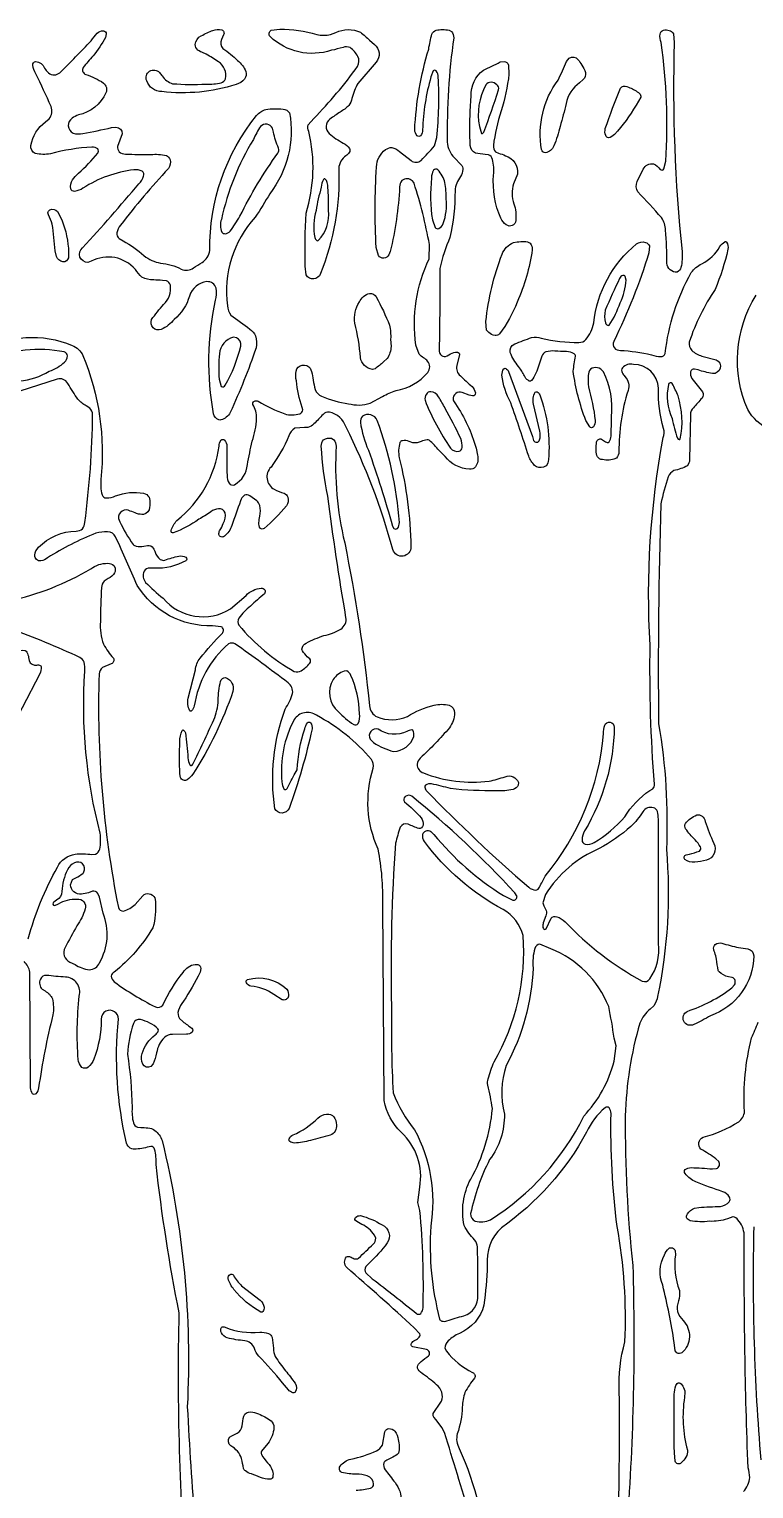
# Model space of a CAD drawing. Header units: metres. Extents: x 2.3 to 24.7, y 0 to 24.7.
# Drawn here: x 12.81 to 17.16, y 15.99 to 24.75 of the extents above; entities that cross this region are included whole.
import ezdxf

# ---------------------------------------------------------------- set-up
doc = ezdxf.new("R2010")
doc.units = ezdxf.units.M

msp = doc.modelspace()

# ---------------------------------------------------------------- linework, layer by layer
at = {"layer": 'Layer 1', "color": 0}
for points in [[(14.16865, 23.62027, 0.2191), (14.0012, 23.08831, 0.143), (14.02232, 23.03211, -0.0086), (14.13513, 22.94834, -0.1336), (14.17016, 22.90765, -0.124), (14.17351, 22.83529, -0.026), (14.01846, 22.44754, -0.1984), (13.96264, 22.40285, -0.1507), (13.94939, 22.40337, -0.2281), (13.91809, 22.43863, -0.0967), (13.92964, 23.12112, 0.1128), (13.93317, 23.19301, 0.3634), (13.87802, 23.23303, 0.2943), (13.77341, 23.14648, -0.1557), (13.68214, 23.00656, -0.1171), (13.60459, 22.94617, -0.3003), (13.55607, 22.9564, -0.3003), (13.54641, 23.00505, -0.0295), (13.61883, 23.0967, 0.2553), (13.65918, 23.21262, 0.2388), (13.63514, 23.23756), (13.61199, 23.24072, -0.0237), (13.55891, 23.24435, -0.1395), (13.48881, 23.26057, -0.066), (13.44944, 23.30592, 0.3529), (13.18407, 23.35513), (13.16423, 23.34882, -0.3245), (13.11664, 23.38104, -0.3244), (13.13245, 23.43627, 0.0102), (13.47028, 23.82105, 0.1063), (13.4988, 23.86597, 0.339), (13.48937, 23.89544, 0.1489), (13.44048, 23.90421, 0.1137), (13.13415, 23.79427, -0.1225), (13.0846, 23.7748, -0.3444), (13.06089, 23.79121, -0.2077), (13.07178, 23.84363, -0.0482), (13.10723, 23.88351, 0.0419), (13.22353, 24.00538, 0.3304), (13.22367, 24.02961, 0.1687), (13.18836, 24.04111, 0.0508), (12.93926, 24.00118, -0.1157), (12.84861, 24.00335, -0.3694), (12.82225, 24.05059, -0.1947), (12.90966, 24.19249), (12.93153, 24.21134, 0.263), (12.94383, 24.28437, 0.007), (12.85153, 24.48109, -0.0829), (12.83347, 24.53333, -0.4452), (12.85054, 24.55417, -0.2787), (12.904, 24.51546, 0.084), (12.92738, 24.48675, 0.3645), (12.99621, 24.48774, 0.0072), (13.1836, 24.67952, -0.0155), (13.2192, 24.72412, -0.2015), (13.25677, 24.73906, -0.4459), (13.27459, 24.71997), (13.26964, 24.69941, -0.052), (13.19496, 24.58858, 0.0203), (13.13556, 24.51787, 0.4731), (13.15159, 24.47671, -0.0797), (13.25757, 24.42556, -0.3395), (13.27266, 24.36644, -0.2285), (13.10714, 24.23369, 0.083), (13.06971, 24.21441, 0.2706), (13.04654, 24.16813, 0.2707), (13.0755, 24.12521, 0.1513), (13.13377, 24.12319, 0.0165), (13.30665, 24.1585), (13.33173, 24.16081, -0.3883), (13.37076, 24.12036), (13.34191, 24.04535, 0.2299), (13.35233, 24.01254, 0.1701), (13.38995, 23.99868, 0.0077), (13.54142, 23.99609, -0.0905), (13.63495, 23.98963, -0.2332), (13.65701, 23.96545, -0.2367), (13.64749, 23.91246, 0.0206), (13.35996, 23.5726, 0.1223), (13.33828, 23.52655, 0.2833), (13.35275, 23.49213), (13.37576, 23.47799, -0.0608), (13.50031, 23.38922, 0.1289), (13.59997, 23.34462, -0.0964), (13.7249, 23.3079, 0.2661), (13.79745, 23.31577, -0.0261), (13.84945, 23.34787, 0.2221), (13.89546, 23.42014, -0.1743), (14.17671, 24.231, -0.1323), (14.23197, 24.26669, -0.0746), (14.33535, 24.26867, -0.232), (14.37481, 24.24623, -0.2112), (14.25573, 23.76094, -0.0141), (14.16865, 23.62027)], [(13.60836, 24.3738, -0.3229), (13.517, 24.43918, -0.3697), (13.53413, 24.4963, -0.3697), (13.59318, 24.48817, -0.0515), (13.61043, 24.46832, 0.1764), (13.6728, 24.42146, 0.0332), (13.87245, 24.41938, 0.0793), (13.96495, 24.42763, 0.2374), (13.98918, 24.45135, 0.3242), (13.9476, 24.55285, 0.0238), (13.87458, 24.59824, 0.0426), (13.85562, 24.60673, -0.0733), (13.82404, 24.62323, -0.2229), (13.80891, 24.65651, -0.2787), (13.84488, 24.70908, -0.0341), (13.91498, 24.74156, -0.1409), (13.96707, 24.74542, -0.4533), (13.97876, 24.71488), (13.96566, 24.68791, 0.3221), (13.9749, 24.63304, -0.0409), (14.06291, 24.5611, -0.1147), (14.11246, 24.49552, -0.2267), (14.10487, 24.44974, -0.1281), (14.05377, 24.41594, -0.1047), (13.60836, 24.3738)], [(15.27594, 23.31219, -0.0075), (15.27241, 22.82445, 0.208), (15.2857, 22.78885, 0.2726), (15.31988, 22.78739), (15.34025, 22.79956, -0.1561), (15.38239, 22.80917, -0.4011), (15.39498, 22.79489), (15.37857, 22.72894, 0.3013), (15.39969, 22.66774, 0.0138), (15.46975, 22.60269, -0.1607), (15.4903, 22.56507, -0.459), (15.47291, 22.54739), (15.45282, 22.5521), (15.41148, 22.56766, 0.5678), (15.35689, 22.52405, 0.0662), (15.36962, 22.49911, -0.0841), (15.49398, 22.23375), (15.5027, 22.19203, -0.2169), (15.49073, 22.1207, -0.2556), (15.45414, 22.10802, -0.2307), (15.30786, 22.18359), (15.27222, 22.21927, 0.0607), (15.2115, 22.28127, 0.1803), (15.20052, 22.28358, 0.053), (15.16464, 22.27424, -0.1673), (15.11472, 22.26637), (15.09218, 22.27405, 0.1134), (15.05187, 22.27834, 0.2641), (15.03717, 22.26741, 0.1203), (15.0324, 22.17614, -0.0578), (15.10302, 21.64173, -0.3778), (15.05623, 21.58529, -0.3778), (14.99436, 21.62466, 0.0498), (14.71353, 22.35981, 0.2621), (14.61373, 22.45004, 0.2401), (14.57564, 22.4358, -0.0057), (14.52076, 22.37876, -0.1266), (14.48503, 22.35816), (14.46518, 22.35783), (14.40753, 22.35434, 0.1202), (14.40545, 22.35368, 0.1346), (14.37085, 22.30729, -0.0539), (14.2635, 22.1199, 0.498), (14.28184, 21.98658, 0.0276), (14.34157, 21.9623, -0.2165), (14.36425, 21.93854, -0.233), (14.35557, 21.88663, -0.0395), (14.22254, 21.7519, -0.3486), (14.19911, 21.75199, -0.2052), (14.19081, 21.78617, -0.0282), (14.19604, 21.82459, 0.1269), (14.19585, 21.88923, 0.1465), (14.17808, 21.91709), (14.13617, 21.94754, 0.2746), (14.10327, 21.95023, 0.1514), (14.07918, 21.91671, -0.0158), (14.02708, 21.76915, -0.1525), (13.98333, 21.70457, -0.5596), (13.95019, 21.71584, -0.1254), (13.95477, 21.73747, 0.0668), (13.97645, 21.78207, 0.1675), (13.98894, 21.84468, 0.3472), (13.94774, 21.86962, 0.1292), (13.90215, 21.85142, -0.0208), (13.83078, 21.80621, -0.062), (13.67667, 21.72409, -0.5558), (13.66422, 21.73879, -0.1255), (13.6984, 21.79942, 0.1944), (13.9518, 22.24567, -0.1622), (13.96316, 22.28094, -0.4565), (13.98371, 22.28094, -0.1689), (13.99889, 22.24563, 0.0132), (13.99927, 22.07011, 0.1522), (14.01162, 22.02297, 0.3762), (14.04504, 22.01406, 0.2487), (14.12165, 22.1347, -0.0066), (14.14975, 22.27495, 0.0667), (14.17704, 22.41218, 0.1259), (14.15498, 22.4961, -0.3657), (14.16102, 22.51415, -0.2546), (14.18661, 22.51543, 0.0571), (14.346, 22.43934, 0.152), (14.43591, 22.44009, 0.3027), (14.45424, 22.463), (14.45057, 22.47847, -0.073), (14.41587, 22.63753, -0.0997), (14.41361, 22.69612, -0.2955), (14.45088, 22.73198, -0.2954), (14.49884, 22.71267), (14.50671, 22.69297, -0.0388), (14.51699, 22.64182, 0.0408), (14.52812, 22.58482, 0.1827), (14.56673, 22.54531, 0.0646), (14.72819, 22.5002, 0.1423), (14.85783, 22.50312), (14.93237, 22.54357, -0.0454), (15.01355, 22.5794, 0.1774), (15.20377, 22.68802, 0.3591), (15.20339, 22.75543, 0.0796), (15.17883, 22.77565, -0.0837), (15.15318, 22.7971), (15.13263, 22.85264, -0.1453), (15.21207, 23.36994), (15.2139, 23.45659, 0.0327), (15.12202, 23.82345, 0.3928), (15.06408, 23.84764), (15.04876, 23.83948, 0.1703), (15.035, 23.80144, -0.0473), (14.97847, 23.41425), (14.97041, 23.3937, -0.5536), (14.90795, 23.38955), (14.89465, 23.4373, -0.0301), (14.8963, 23.92151, -0.2327), (14.95122, 24.02569, -0.1976), (14.98837, 24.03776, -0.1541), (15.03372, 24.01438), (15.10378, 23.95984, 0.3619), (15.16365, 23.96101, 0.0191), (15.24403, 24.04757), (15.25831, 24.09778, 0.0403), (15.26713, 24.46162, 0.1522), (15.25539, 24.49788, 0.5101), (15.23592, 24.49788), (15.22305, 24.46181, 0.0609), (15.17284, 24.14445, -0.1596), (15.1611, 24.10918, -0.4605), (15.14069, 24.10918, -0.1627), (15.12561, 24.14445, -0.0606), (15.20952, 24.6295, -0.024), (15.2288, 24.71935, -0.2207), (15.25398, 24.74231, -0.1129), (15.33162, 24.74231), (15.34737, 24.73453, -0.1861), (15.35972, 24.6972, 0.0377), (15.32111, 24.07147, 0.1998), (15.36495, 23.97718), (15.40342, 23.93725, -0.1954), (15.41469, 23.90689, -0.1373), (15.40106, 23.86362, 0.1532), (15.36754, 23.77956, -0.0572), (15.33723, 23.49868, 0.0453), (15.27594, 23.31219)], [(14.47357, 23.64379, 0.1348), (14.49007, 24.13474, -0.1822), (14.48687, 24.17382), (14.51977, 24.21229, 0.0373), (14.78269, 24.52541, 0.2584), (14.78382, 24.58575, 0.1087), (14.73809, 24.63789, 0.1952), (14.69613, 24.63973, -0.0264), (14.62594, 24.62205, -0.2764), (14.25822, 24.70422, -0.4938), (14.26468, 24.74283), (14.31612, 24.74877, -0.0765), (14.53778, 24.71667, 0.1075), (14.62075, 24.71667), (14.65248, 24.72841, -0.2315), (14.79952, 24.72996, -0.0615), (14.85406, 24.68216), (14.88381, 24.65713, -0.4207), (14.89446, 24.5511), (14.78519, 24.42339, 0.0797), (14.74922, 24.33349, -0.1039), (14.73093, 24.29087, -0.0567), (14.67765, 24.25137, 0.0068), (14.61679, 24.20884, 0.473), (14.61231, 24.12286, 0.0621), (14.69689, 24.06515, -0.1196), (14.73517, 24.03305, -0.2552), (14.73234, 24.00844, -0.0601), (14.71311, 23.98897, 0.2202), (14.66955, 23.91302, -0.1079), (14.55937, 23.28121, -0.3035), (14.51954, 23.24911, -0.3035), (14.47466, 23.27362), (14.46834, 23.32614, -0.0198), (14.47357, 23.64379)], [(16.68339, 24.66976, 0.0332), (16.73044, 23.41326, -0.082), (16.72384, 23.31794, -0.2423), (16.70079, 23.29088, -0.4425), (16.63974, 23.34311, 0.0213), (16.63116, 23.54295, 0.1368), (16.60688, 23.61744, 0.007), (16.46564, 23.7724, -0.2536), (16.46163, 23.83354), (16.49775, 23.9085, -0.3626), (16.55908, 23.93999, -0.1112), (16.59976, 23.90732, 0.4874), (16.62135, 23.90958), (16.63309, 23.95578, 0.0507), (16.60462, 24.66811, -0.1138), (16.59854, 24.7195, -0.2705), (16.61933, 24.7434, -0.1202), (16.65256, 24.74142, -0.2476), (16.6783, 24.72166), (16.68339, 24.66976)], [(15.53782, 24.50339, 0.0093), (15.6389, 24.552), (15.66261, 24.55582, -0.317), (15.68826, 24.53375), (15.69127, 24.47855, -0.049), (15.64404, 24.25816, 0.0467), (15.59793, 24.0504, 0.2264), (15.61113, 24.01282), (15.62881, 24.00457, -0.0446), (15.67025, 23.98888, -0.3782), (15.74223, 23.87875), (15.71838, 23.82105, 0.1589), (15.72074, 23.70046, -0.1107), (15.73196, 23.59985, -0.2766), (15.71138, 23.57004, -0.2767), (15.67539, 23.57411, -0.1295), (15.64187, 23.61414, -0.1222), (15.59911, 23.87253, 0.0826), (15.59241, 23.96738, 0.2342), (15.56884, 23.99458), (15.54838, 23.99609, -0.0328), (15.48969, 24.00505, -0.2735), (15.45909, 24.05011, -0.0229), (15.45858, 24.25594), (15.46419, 24.34919, -0.2382), (15.53782, 24.50339)], [(15.9862, 24.44267, 0.0099), (16.03763, 24.55577), (16.05371, 24.57477, -0.4014), (16.10575, 24.56605, -0.0279), (16.12871, 24.53375, -0.0856), (16.15096, 24.48812, -0.2202), (16.13776, 24.44588), (16.11561, 24.4273, 0.1991), (16.0349, 24.30261, -0.0116), (15.99864, 24.16557, -0.0412), (15.96084, 24.04842, -0.266), (15.9103, 24.0074, -0.3492), (15.88729, 24.02579, -0.2059), (15.9862, 24.44267)], [(15.51359, 24.16477), (15.52745, 24.12328, 0.4037), (15.53202, 24.12238, 0.1373), (15.5399, 24.13129, 0.0177), (15.62886, 24.38539, 0.3205), (15.61891, 24.41547, 0.1557), (15.58416, 24.43079, 0.2482), (15.55347, 24.41425, 0.1761), (15.51359, 24.16477)], [(16.48299, 24.34004), (16.45409, 24.29167, -0.049), (16.32544, 24.11659, -0.1373), (16.28834, 24.09631, -0.3328), (16.27217, 24.11017, -0.1476), (16.26967, 24.15241, -0.0149), (16.36164, 24.39496, -0.2756), (16.37899, 24.40633, -0.1377), (16.41718, 24.39732, -0.074), (16.4746, 24.36366, -0.1681), (16.48299, 24.34004)], [(14.15739, 24.08684, 0.0832), (13.96561, 23.60659, 0.1935), (13.96825, 23.53102, 0.2993), (13.98748, 23.52094, 0.1823), (14.0177, 23.53593, 0.0202), (14.07705, 23.62583, -0.0417), (14.30485, 24.00523, 0.2466), (14.309, 24.03475, -0.0633), (14.27769, 24.13078), (14.27256, 24.15373, 0.5073), (14.20047, 24.165, 0.042), (14.15739, 24.08684)], [(14.60807, 23.66189, 0.0215), (14.60661, 23.7657, 0.0441), (14.60086, 23.82859, 0.1728), (14.58804, 23.84848, 0.4417), (14.57748, 23.8466, 0.0968), (14.56494, 23.79941, 0.0324), (14.53335, 23.66029, 0.1159), (14.52552, 23.49732, 0.1775), (14.53792, 23.47987, 0.3747), (14.54905, 23.48115, 0.2238), (14.60807, 23.66189)], [(15.23158, 23.60443), (15.24846, 23.55851, 0.3907), (15.26967, 23.55285, 0.2004), (15.29739, 23.58123, 0.1043), (15.3154, 23.73016, 0.0348), (15.30673, 23.82802, 0.1319), (15.26501, 23.90364, 0.4522), (15.23861, 23.90209, 0.129), (15.22663, 23.85626, 0.0639), (15.23158, 23.60443)], [(12.95058, 23.5784, 0.0347), (12.92682, 23.63398), (12.92441, 23.64596, -0.2758), (12.9361, 23.66401, -0.3416), (12.98202, 23.65463), (13.008, 23.60353, -0.0839), (13.04868, 23.40826), (13.04679, 23.3764, -0.379), (13.01375, 23.35198, -0.267), (12.97476, 23.38465), (12.9684, 23.41845, 0.0055), (12.95058, 23.5784)], [(15.55267, 22.99312, -0.0647), (15.64983, 23.39813, -0.1854), (15.71838, 23.46823), (15.74096, 23.47148, -0.0262), (15.78377, 23.47412, -0.19), (15.81889, 23.46375, -0.1825), (15.83124, 23.42505, -0.0657), (15.74063, 23.11013, -0.0688), (15.63456, 22.91953, -0.2425), (15.60764, 22.90992, -0.1594), (15.56964, 22.92821), (15.55734, 22.94117), (15.55267, 22.99312)], [(16.35863, 23.10613, 0.0997), (16.3945, 23.24293), (16.3887, 23.26424, 0.4005), (16.37503, 23.27018, 0.2022), (16.3557, 23.25213, 0.0167), (16.26967, 23.06158, 0.1185), (16.27014, 22.98516, 0.1947), (16.28188, 22.97087, 0.344), (16.29296, 22.97271, 0.0718), (16.35863, 23.10613)], [(14.97461, 22.97144, -0.0626), (14.98111, 22.88875), (14.98394, 22.84373, -0.1373), (14.96098, 22.7725), (14.93878, 22.75119, -0.0398), (14.88801, 22.71031, -0.1689), (14.87287, 22.70621, -0.3377), (14.7999, 22.77716, 0.0474), (14.76567, 22.98384, -0.1794), (14.79367, 23.11093, -0.2276), (14.85519, 23.1626, -0.293), (14.89475, 23.14106, -0.0334), (14.97461, 22.97144)], [(13.95236, 22.64691), (13.96462, 22.60396, 0.4739), (13.98871, 22.61131, 0.0664), (14.08257, 22.84665, 0.3554), (14.05598, 22.89582), (14.03764, 22.89917, 0.3308), (13.95401, 22.80036, 0.0505), (13.95236, 22.64691)], [(15.7023, 22.50548, -0.0991), (15.6495, 22.6718, -0.1507), (15.66025, 22.70951, -0.3586), (15.67232, 22.71192, -0.1677), (15.68863, 22.69429), (15.83364, 22.30262), (15.83968, 22.28037, 0.3159), (15.8585, 22.26899, 0.3161), (15.8756, 22.28287, 0.1002), (15.87739, 22.33591), (15.83944, 22.49841, -0.2034), (15.84882, 22.5687, -0.3723), (15.86146, 22.57115, -0.1883), (15.87588, 22.55314, -0.1139), (15.92802, 22.1644, -0.18), (15.91421, 22.12706), (15.8987, 22.12018, -0.3111), (15.84552, 22.13022, -0.1024), (15.80993, 22.18543, 0.0076), (15.7023, 22.50548)], [(16.67052, 22.41199, 0.0208), (16.70244, 22.29352, 0.2339), (16.71272, 22.28532, 0.4048), (16.71993, 22.28975, 0.1263), (16.70631, 22.54706, 0.0219), (16.67199, 22.62117, 0.2832), (16.65821, 22.62552, 0.2832), (16.64813, 22.61518, 0.1544), (16.67052, 22.41199)], [(15.2685, 22.5422, 0.256), (15.22248, 22.57233, 0.256), (15.19552, 22.55837, 0.1966), (15.18779, 22.52066, 0.0578), (15.34091, 22.23398, 0.2993), (15.3921, 22.21475, 0.2821), (15.41068, 22.23695, 0.1095), (15.40233, 22.29065, 0.0246), (15.3081, 22.4721, 0.0316), (15.2685, 22.5422)], [(14.99276, 21.76557), (15.00072, 21.75204, 0.4386), (15.02213, 21.75204, 0.1865), (15.03382, 21.7873, 0.0705), (14.90069, 22.39955, 0.4823), (14.81258, 22.42449, 0.1975), (14.79975, 22.38814, 0.0694), (14.84779, 22.22158, -0.0165), (14.99276, 21.76557)], [(12.61652, 20.76911, -0.1743), (12.72651, 21.00289, -0.2697), (12.78675, 21.01831, -0.1884), (12.79717, 21.00926, -0.0735), (12.80858, 20.97678), (12.81084, 20.95778, 0.376), (12.8577, 20.93152, -0.1172), (12.8776, 20.92921, -0.2732), (12.88344, 20.92214, -0.1528), (12.87491, 20.87787), (12.7686, 20.67454), (12.72137, 20.58375, -0.1389), (12.65117, 20.51365, -0.3518), (12.59625, 20.51982, -0.1668), (12.58277, 20.55848, -0.0786), (12.61652, 20.76911)], [(14.66705, 20.65163, 0.0607), (14.75973, 20.57488, 0.3975), (14.7867, 20.58064, 0.1376), (14.7948, 20.63806, 0.0981), (14.74196, 20.8691, 0.2328), (14.71763, 20.89579), (14.70151, 20.89517, 0.151), (14.63598, 20.84388, 0.3695), (14.66705, 20.65163)], [(13.94675, 20.72004, -0.0728), (13.96066, 20.83337, -0.3686), (13.99102, 20.85623, -0.3906), (14.03453, 20.77317, -0.0625), (13.79401, 20.27557, -0.0761), (13.76087, 20.24257, -0.5152), (13.72042, 20.25695), (13.71575, 20.27873, -0.0161), (13.71618, 20.47122, -0.121), (13.73051, 20.53882, -0.4355), (13.73866, 20.54028, -0.1608), (13.74979, 20.52435, -0.0177), (13.76492, 20.37391, 0.1331), (13.77576, 20.33219, 0.5545), (13.79415, 20.33516, 0.0066), (13.91964, 20.60157, 0.0851), (13.94675, 20.72004)], [(14.99926, 20.41243, 0.3113), (15.12042, 20.50318, 0.1859), (15.11382, 20.53953, 0.2862), (15.10802, 20.54184, 0.0557), (15.07917, 20.53312, -0.2736), (14.90663, 20.54627, 0.3071), (14.86204, 20.53272, 0.3072), (14.85812, 20.48626), (14.87905, 20.46551, 0.0826), (14.99926, 20.41243)], [(14.99587, 18.36228, 0.0745), (15.12429, 18.14151, -0.166), (15.22211, 17.56147, 0.0798), (15.275, 17.00466, 0.2304), (15.28896, 16.99278, 0.1347), (15.31932, 16.9933, -0.0173), (15.41997, 17.02441, 0.3665), (15.50435, 17.15, 0.0091), (15.50261, 17.43743, 0.1578), (15.48554, 17.48033, -0.0748), (15.4227, 17.56618, -0.1772), (15.46169, 17.84418, 0.1056), (15.59223, 18.26847, 0.0237), (15.56385, 18.40933, -0.1024), (15.56625, 18.44676, -0.035), (15.60222, 18.54934, 0.15), (15.77688, 19.30702, 0.1937), (15.657, 19.46293, -0.1117), (15.18449, 19.87128, -0.2027), (15.17473, 19.91503, -0.5346), (15.22225, 19.93195), (15.24096, 19.91451, 0.0824), (15.65893, 19.54708), (15.71536, 19.5195, 0.4592), (15.73974, 19.54213), (15.7271, 19.56325, 0.0369), (15.10774, 20.14452, 0.3116), (15.06927, 20.14169, 0.388), (15.06432, 20.10954, -0.0411), (15.16539, 20.01313, -0.1988), (15.17548, 19.96962, -0.3725), (15.1504, 19.94939, -0.0289), (15.08681, 19.97593, 0.3945), (15.03919, 19.95741, 0.0339), (15.01124, 19.86194, 0.0246), (14.98653, 18.88147, 0.0169), (14.99587, 18.36228)], [(16.58802, 19.25988), (16.58906, 19.95958, 0.0566), (16.58241, 20.05221, 0.2672), (16.55828, 20.07423, 0.3382), (16.4952, 20.05094, -0.0706), (16.42232, 19.96189, -0.0612), (16.23318, 19.83003, 0.1495), (15.91011, 19.55353), (15.89394, 19.50314), (15.89997, 19.48654), (15.91501, 19.45741, -0.185), (15.91242, 19.42488), (15.89738, 19.38387, 0.0706), (15.89441, 19.36058, 0.143), (15.8979, 19.34926, 0.5451), (15.91478, 19.34837), (15.94401, 19.41192, -0.2865), (15.97856, 19.4204, -0.1094), (16.02834, 19.38971, 0.0791), (16.49171, 19.03383, 0.3873), (16.53631, 19.04731, 0.1912), (16.58802, 19.25988)], [(16.86923, 19.99272, 0.0231), (16.92033, 19.86076, -0.4826), (16.87644, 19.75903, -0.0511), (16.807, 19.74795, -0.2184), (16.74732, 19.76417, -0.5576), (16.75444, 19.79184), (16.7748, 19.79641, 0.0282), (16.8342, 19.81419, 0.3958), (16.84118, 19.8395, 0.0615), (16.80879, 19.88165, -0.0627), (16.75194, 19.94826, -0.2851), (16.75119, 19.98051, -0.1384), (16.81879, 20.03104, -0.2184), (16.85066, 20.02473, -0.1542), (16.86923, 19.99272)], [(13.25502, 19.44148), (13.23315, 19.53812), (13.22433, 19.56061, 0.3259), (13.191, 19.57272), (13.16852, 19.56438, -0.0095), (13.125, 19.55603, -0.4342), (13.06023, 19.61176), (13.07244, 19.64386), (13.09262, 19.65352, 0.0296), (13.13335, 19.68073, 0.1392), (13.13971, 19.68916, 0.3291), (13.13196, 19.73738, 0.3291), (13.08361, 19.74418, 0.1817), (13.04147, 19.70189, 0.0919), (13.00743, 19.57263, -0.2768), (12.97665, 19.51884), (12.96019, 19.50771, 0.3762), (12.95414, 19.49538, 0.3762), (12.96557, 19.48777), (12.98791, 19.49838, -0.1433), (13.09917, 19.52591, -0.5538), (13.14702, 19.46684, -0.0868), (13.09794, 19.36543, 0.0093), (13.02718, 19.23475, 0.4418), (13.05561, 19.14796), (13.08696, 19.13377, 0.1249), (13.17224, 19.10219, 0.3048), (13.23376, 19.14367, 0.231), (13.25502, 19.44148)], [(16.14017, 18.22269, 0.1243), (16.32322, 18.5534), (16.33529, 18.64481), (16.32237, 18.69209, 0.0198), (16.28989, 18.88057, 0.2073), (15.94221, 19.22764), (15.87749, 19.2546, 0.3494), (15.84684, 19.22929, 0.097), (15.83605, 19.1136, -0.1163), (15.67425, 18.52728, 0.1432), (15.66398, 18.23523, -0.1671), (15.57549, 17.96227, 0.0664), (15.46126, 17.6376, 0.3189), (15.48922, 17.59211, 0.1726), (15.58025, 17.60088, 0.1386), (16.14017, 18.22269)], [(16.90011, 18.82579, -0.036), (16.80139, 18.77327, -0.4233), (16.74098, 18.7924, -0.4233), (16.76198, 18.85219, 0.0836), (17.02886, 18.99334), (17.04522, 19.01111, 0.453), (17.03197, 19.05627), (17.00887, 19.05905, -0.1239), (16.95267, 19.08993, -0.1688), (16.94796, 19.09766, -0.0216), (16.9366, 19.16602, 0.0675), (16.92618, 19.20576, -0.03), (16.92019, 19.22311, -0.3005), (16.93005, 19.25361, -0.2368), (16.96856, 19.26181, 0.0238), (17.06992, 19.23546), (17.12616, 19.22716, -0.3504), (17.16086, 19.18582, -0.3163), (16.90011, 18.82579)], [(14.35826, 18.98466, -0.1959), (14.36793, 18.94308, -0.4698), (14.33031, 18.92187), (14.27982, 18.95369, 0.1281), (14.14282, 19.00371, -0.2277), (14.11533, 19.02379, -0.4393), (14.12189, 19.04269, -0.2712), (14.35826, 18.98466)], [(14.6192, 18.10846, 0.0055), (14.49941, 18.07683, -0.0486), (14.40474, 18.06113, -0.1492), (14.37594, 18.07127, -0.3243), (14.37127, 18.08579, -0.1901), (14.39546, 18.11002, 0.0917), (14.54386, 18.2101, -0.1836), (14.59709, 18.23537, -0.2595), (14.64093, 18.21925, -0.13), (14.65616, 18.17107, -0.3387), (14.6192, 18.10846)], [(16.61433, 17.20752, -0.2227), (16.62409, 17.39005, -0.1087), (16.65016, 17.42829, -0.5512), (16.689, 17.41367), (16.6908, 17.39076, 0.1276), (16.71451, 17.17664, -0.1084), (16.70833, 17.11361), (16.70098, 17.08212, 0.1761), (16.71668, 17.02041), (16.73615, 16.9957, -0.4346), (16.72983, 16.80275, -0.308), (16.69933, 16.80223), (16.68872, 16.81293), (16.68339, 16.86465, 0.0234), (16.61433, 17.20752)], [(14.20231, 17.04577, -0.097), (14.0409, 17.18197, -0.1046), (14.00596, 17.24815, -0.3005), (14.01723, 17.27248, -0.4098), (14.03783, 17.26777, 0.0706), (14.08658, 17.20483), (14.19887, 17.11752, -0.1848), (14.22122, 17.07585, -0.1616), (14.2149, 17.05006, -0.3531), (14.20231, 17.04577)], [(14.27039, 16.89317, -0.0206), (14.27784, 16.82934, 0.0984), (14.28868, 16.77908, 0.0195), (14.34963, 16.69446, -0.035), (14.40748, 16.61913, -0.313), (14.40654, 16.5643, -0.3088), (14.39385, 16.56147, -0.1144), (14.36717, 16.5799), (14.33266, 16.62181, 0.0223), (14.18968, 16.78229, -0.107), (14.16342, 16.82872, 0.2747), (14.10581, 16.87455, -0.0454), (14.00073, 16.89171, -0.195), (13.96547, 16.92296, -0.2562), (13.96504, 16.95417, -0.3136), (13.98786, 16.95559, 0.1184), (14.19534, 16.92523, -0.078), (14.24781, 16.91853, -0.2321), (14.27039, 16.89317)], [(16.68363, 16.50146, -0.0836), (16.69216, 16.60494), (16.7006, 16.61828, -0.3541), (16.72493, 16.61616), (16.73558, 16.60183, -0.0987), (16.7477, 16.56369), (16.74506, 16.53597, 0.1052), (16.76259, 16.21719, -0.1775), (16.75307, 16.17499, -0.062), (16.72592, 16.14162, -0.277), (16.70511, 16.13532, -0.277), (16.68976, 16.15072), (16.68443, 16.2021, -0.0125), (16.68363, 16.50146)], [(14.26336, 16.39374, -0.228), (14.28052, 16.35329, -0.1472), (14.24441, 16.25731), (14.20599, 16.21068, 0.2678), (14.20528, 16.19352, 0.0687), (14.24177, 16.14247, -0.1032), (14.2718, 16.09372, -0.156), (14.27322, 16.05544, -0.3314), (14.25648, 16.04248, -0.1099), (14.19934, 16.05403, 0.0072), (14.14584, 16.07467, -0.0784), (14.10963, 16.09292, -0.1745), (14.09907, 16.10829, 0.0088), (14.08606, 16.16693, 0.1972), (14.02213, 16.24293, -0.3812), (14.01384, 16.29549), (14.02821, 16.3045, 0.036), (14.06046, 16.32043, 0.2498), (14.08926, 16.36305, -0.0285), (14.09921, 16.42169, -0.3358), (14.14107, 16.44701, -0.0926), (14.18779, 16.43565, -0.0524), (14.26336, 16.39374)]]:
    msp.add_lwpolyline(points, format="xyb", close=True, dxfattribs=at)
for points in [[(12.5211, 22.81615, -0.2352), (13.06956, 22.8499, -0.1872), (13.1342, 22.79022, -0.1241), (13.24234, 22.04621, 0.0934), (13.24913, 21.95395, 0.3174), (13.27506, 21.9342, 0.0902), (13.33074, 21.9466, -0.139), (13.49823, 21.96305, -0.198), (13.53119, 21.9392), (13.53571, 21.91935, -0.033), (13.53439, 21.87805, -0.331), (13.49823, 21.83581, -0.0925), (13.4567, 21.84062, 0.0288), (13.41828, 21.85576, 0.2834), (13.3697, 21.85547, 0.2835), (13.34813, 21.81191), (13.35525, 21.79202, 0.0411), (13.43516, 21.65535, 0.172), (13.45434, 21.64489, 0.0804), (13.50003, 21.64489), (13.5228, 21.64955, -0.2742), (13.55613, 21.63371, -0.0724), (13.5672, 21.60948, 0.1807), (13.59884, 21.56536, 0.2123), (13.62571, 21.56092, -0.0301), (13.71024, 21.58582, -0.1614), (13.75177, 21.57813, -0.5518), (13.75097, 21.55729, -0.1411), (13.56409, 21.51265), (13.53656, 21.51355, 0.2551), (13.50158, 21.49393, 0.2869), (13.51082, 21.42784, 0.0457), (13.61529, 21.33261, 0.3712), (14.0202, 21.26788), (14.1135, 21.34968, -0.1848), (14.20467, 21.39206, -0.3055), (14.22549, 21.38195, -0.3054), (14.22395, 21.35887, 0.0225), (14.14023, 21.28514, 0.085), (14.0706, 21.21226, 0.2983), (14.07093, 21.17105, 0.0926), (14.40309, 20.89197, 0.1846), (14.44425, 20.89734, 0.0805), (14.49667, 20.94232, 0.3492), (14.49644, 20.96876), (14.48097, 20.98144, -0.0419), (14.45241, 21.01562, -0.1651), (14.44915, 21.02675, -0.2501), (14.47428, 21.06319, -0.0372), (14.5812, 21.10849, 0.0816), (14.68157, 21.14696, 0.2971), (14.71329, 21.21711, -0.0111), (14.60444, 21.94509, -0.0377), (14.56489, 22.24567, -0.175), (14.57814, 22.2832, -0.1834), (14.62646, 22.29291), (14.64041, 22.28381, -0.166), (14.65418, 22.24586, 0.0729), (14.70537, 21.6645, -0.0247), (14.85392, 20.6868, 0.2556), (14.8997, 20.61962, 0.1952), (15.08176, 20.62217, -0.0845), (15.24162, 20.69057, -0.1201), (15.33336, 20.68958, -0.3326), (15.36424, 20.64385, -0.1571), (15.33435, 20.55523, -0.0298), (15.15931, 20.37255, 0.1695), (15.13956, 20.33554, 0.323), (15.17798, 20.28368, 0.1255), (15.57243, 20.23399, 0.0304), (15.66949, 20.26105, -0.4192), (15.74789, 20.22688), (15.74751, 20.2099, -0.2178), (15.71569, 20.18454, -0.0726), (15.61688, 20.17657, -0.03), (15.3402, 20.18926, 0.0154), (15.22715, 20.21792, 0.2351), (15.19057, 20.20929, 0.2578), (15.18633, 20.19784, 0.1369), (15.19524, 20.1778, 0.0224), (15.81017, 19.59709, 0.135), (15.85203, 19.57909, 0.2526), (15.87565, 19.59804, -0.0138), (15.90907, 19.66446, 0.1515), (16.25972, 20.51827, -0.0772), (16.26618, 20.57036, -0.3544), (16.2995, 20.5881, -0.3545), (16.32374, 20.55914, -0.1318), (16.14545, 19.93511, 0.1154), (16.12994, 19.88089, 0.3139), (16.14813, 19.85544, 0.1855), (16.20268, 19.8659, 0.0782), (16.38724, 20.01959, -0.1129), (16.53612, 20.17719), (16.55408, 20.1885, 0.3076), (16.56431, 20.21608, -0.0234), (16.539, 21.05004, -0.062), (16.61791, 22.29678, 0.1407), (16.61956, 22.35165, -0.076), (16.58854, 22.59288, 0.401), (16.43886, 22.73657, 0.272), (16.37235, 22.71541, 0.3213), (16.37136, 22.68693, 0.0565), (16.3872, 22.66303, -0.292), (16.40643, 22.57973, 0.0805), (16.35174, 22.21154, -0.1644), (16.33751, 22.17411), (16.32167, 22.16633, -0.112), (16.24383, 22.16629, -0.2296), (16.21937, 22.18981, -0.1168), (16.21781, 22.27, -0.4789), (16.24746, 22.28735), (16.2708, 22.27132, 0.3254), (16.29249, 22.27057, 0.1604), (16.30427, 22.30588, 0.0166), (16.30597, 22.42095, 0.1498), (16.25864, 22.69169, 0.4278), (16.18095, 22.70734, 0.1724), (16.16727, 22.66996, 0.0463), (16.16855, 22.60085, -0.0412), (16.20881, 22.39912, -0.1556), (16.19815, 22.36061, -0.4247), (16.1767, 22.36066), (16.15304, 22.3995, -0.0585), (16.07704, 22.69598, -0.0106), (16.09048, 22.78489, 0.2923), (16.0819, 22.80022, 0.1007), (16.03655, 22.81379, -0.0293), (15.96706, 22.81639, 0.0915), (15.9135, 22.81101, 0.2272), (15.88824, 22.78621), (15.87126, 22.73167, -0.0802), (15.827, 22.63875, -0.3503), (15.81295, 22.63616, -0.1347), (15.78862, 22.65945, 0.0313), (15.75529, 22.71512, -0.0499), (15.704, 22.79498, -0.3165), (15.7098, 22.8492), (15.72639, 22.85886, -0.0172), (15.8277, 22.89771, -0.1352), (15.88489, 22.89356, 0.0585), (16.1115, 22.86749, 0.1809), (16.15313, 22.88507, 0.1236), (16.20018, 22.98492, -0.1978), (16.45767, 23.45951, -0.2408), (16.51099, 23.46856, -0.2555), (16.53456, 23.44768), (16.53112, 23.40643, -0.0401), (16.32049, 22.8747, 0.2325), (16.32402, 22.83487, 0.2001), (16.36004, 22.82011, -0.0471), (16.54644, 22.79385, 0.0887), (16.60283, 22.78273, 0.3135), (16.62932, 22.80253, -0.1005), (16.78598, 23.28725, -0.1376), (16.84934, 23.34043, 0.1511), (16.95781, 23.4432, -0.0961), (16.98728, 23.47304, -0.4365), (16.99788, 23.47059, -0.1726), (17.00604, 23.4274, -0.0403), (16.92863, 23.18594, 0.0689), (16.77367, 22.87074, 0.2635), (16.78928, 22.82058, 0.1388), (16.84971, 22.78636), (16.935, 22.7641, -0.368), (16.95905, 22.71328, -0.3679), (16.91274, 22.68142, -0.038), (16.82666, 22.70329), (16.8054, 22.70824, 0.3771), (16.78136, 22.69249, 0.1967), (16.78909, 22.65247), (16.85349, 22.57063, -0.285), (16.85009, 22.53447, -0.0077), (16.79833, 22.47606, 0.1982), (16.78013, 22.43443), (16.77561, 22.1644, -0.1708), (16.76175, 22.12692, -0.0616), (16.68146, 22.09882, 0.1975), (16.64714, 22.06144, 0.0299), (16.60278, 21.89866, 0.0107), (16.58986, 20.5787, -0.0535), (16.63639, 19.82432, -0.0728), (16.58383, 18.9419, -0.1142), (16.56054, 18.88604), (16.53881, 18.86572, 0.1131), (16.47653, 18.78152, 0.063), (16.38965, 18.22392, 0.0283), (16.43457, 17.32646, -0.0258), (16.40087, 15.77621, 0.0888)], [(17.25444, 22.34576, -0.1579), (17.12456, 22.46503, -0.247), (17.17486, 23.15148)], [(12.57075, 22.66294, 0.2269), (12.93261, 22.69476, 0.0952), (13.02464, 22.74954, 0.2044), (13.04104, 22.78673, 0.3124), (13.0219, 22.81106, 0.1517), (12.56169, 22.76165)], [(15.4566, 15.81973, 0.0069), (15.3039, 16.32312), (15.2891, 16.35461), (15.25464, 16.39873), (15.24049, 16.41627, -0.3218), (15.24016, 16.44366), (15.27915, 16.4991, 0.3624), (15.26619, 16.60102, 0.0382), (15.17944, 16.67113, -0.095), (15.14588, 16.70196, -0.3208), (15.14814, 16.73331), (15.16436, 16.75004, -0.0169), (15.20919, 16.78347, 0.273), (15.2138, 16.80655, 0.2729), (15.19585, 16.82175), (15.11363, 16.83811, -0.3798), (15.10491, 16.85263, -0.2287), (15.12009, 16.87342), (15.13555, 16.88261, 0.1298), (15.1562, 16.9017, 0.28), (15.15648, 16.91551), (15.12245, 16.9529, 0.007), (14.7173, 17.31378, -0.3593), (14.71589, 17.37836, -0.2677), (14.73894, 17.37761, -0.0558), (14.76275, 17.36719, 0.262), (14.78924, 17.37044, -0.0078), (14.87726, 17.45426, 0.2246), (14.89168, 17.49075), (14.88419, 17.5089, 0.1409), (14.80815, 17.5732, -0.0765), (14.76972, 17.59734, -0.4131), (14.77071, 17.61526, -0.2056), (14.80107, 17.62553, -0.0781), (14.92949, 17.56995, -0.481), (14.96028, 17.46133, -0.0453), (14.85015, 17.33909), (14.83247, 17.32052, 0.2878), (14.83158, 17.28163), (14.87099, 17.24702, -0.0073), (15.13659, 17.0379, 0.3159), (15.16158, 17.03776, 0.1654), (15.17558, 17.07302, 0.0309), (15.15667, 17.6566), (15.14446, 17.70388), (15.15578, 17.796, 0.261), (15.04372, 18.12581, -0.1476), (14.94279, 18.31618), (14.93345, 19.49432, 0.0573), (14.9062, 19.82517, -0.1845), (14.8765, 20.31178, 0.2037), (14.86632, 20.365, 0.0924), (14.53632, 20.62948, 0.417), (14.4022, 20.6044, 0.1475), (14.32851, 20.2298, 0.1211), (14.34025, 20.18765, 0.5641), (14.36067, 20.19058, -0.02), (14.40885, 20.28293), (14.42115, 20.30249, -0.0771), (14.46688, 20.54778, -0.1213), (14.48159, 20.58403, -0.4933), (14.50101, 20.58403, -0.1941), (14.50968, 20.54759, -0.0338), (14.37123, 20.07008, -0.2819), (14.32931, 20.04294, -0.2818), (14.28609, 20.06791, -0.1247), (14.34784, 20.66648, 0.0739), (14.39301, 20.7603, 0.2648), (14.36543, 20.82531, 0.01), (14.04702, 21.058, 0.2388), (14.0079, 21.05947, 0.1746), (13.80287, 20.68591, -0.133), (13.78647, 20.65555, -0.4996), (13.77529, 20.65687, -0.1558), (13.76601, 20.73206), (13.80924, 20.90187, -0.1281), (13.83729, 20.97305, -0.0245), (13.9715, 21.12193, 0.4824), (13.96429, 21.16125), (13.91248, 21.16742, -0.2704), (13.46057, 21.40941, 0.0077), (13.33012, 21.70023, 0.3269), (13.28251, 21.73069, 0.0719), (13.21203, 21.723, 0.0465), (12.92257, 21.5753, -0.1221), (12.88179, 21.55668, -0.496), (12.84573, 21.591, -0.1865), (12.86808, 21.638, -0.1971), (13.09436, 21.73564, 0.1698), (13.1316, 21.74983, 0.1732), (13.14565, 21.78726, 0.0299), (13.19261, 22.43429, 0.1966), (13.17564, 22.47286), (13.15423, 22.48723, -0.087), (13.1044, 22.52707, -0.0176), (13.04378, 22.62258, 0.3316), (12.97957, 22.64832), (12.52365, 22.50124, -0.136)], [(12.69322, 21.31682, 0.0802), (13.18148, 21.5094, -0.1618), (13.28289, 21.54207, -0.1905), (13.32013, 21.52939), (13.32696, 21.51425, -0.1947), (13.32442, 21.4854, -0.1761), (13.28604, 21.45047, 0.0649), (13.26134, 21.43505, 0.1978), (13.24621, 21.39715, 0.0228), (13.23999, 21.1917, 0.1175), (13.25781, 21.05654, 0.0573), (13.31706, 20.97202, -0.4627), (13.30467, 20.93878), (13.25097, 20.91606, 0.1973), (13.23126, 20.87881, 0.0567), (13.347, 19.47594, 0.3737), (13.37793, 19.45458, 0.126), (13.44737, 19.49371), (13.49286, 19.54637, -0.5019), (13.56527, 19.53364), (13.56989, 19.51144, -0.0819), (13.55415, 19.35398, -0.0879), (13.32192, 19.08729, 0.2393), (13.30349, 19.06419, 0.18), (13.32225, 19.02921, 0.0411), (13.5689, 18.87958, 0.3656), (13.61397, 18.88972, -0.0579), (13.7355, 19.08574, -0.2232), (13.80721, 19.13434), (13.8246, 19.13335, -0.3301), (13.84181, 19.10879), (13.83743, 19.08644, -0.0242), (13.73805, 18.9123, 0.0752), (13.70698, 18.85851, 0.2205), (13.71467, 18.8099), (13.73381, 18.79072, 0.0136), (13.78868, 18.7505, -0.4166), (13.78939, 18.72717, -0.1965), (13.75512, 18.71548), (13.6713, 18.71326, 0.1952), (13.62293, 18.69506, 0.1634), (13.57677, 18.60238, -0.0412), (13.55542, 18.53671), (13.54109, 18.52002, -0.4038), (13.49371, 18.53482, -0.194), (13.48914, 18.59828, -0.154), (13.56763, 18.71095, 0.1355), (13.58653, 18.73325, 0.2944), (13.58455, 18.74753, 0.1296), (13.48018, 18.8026, 0.3806), (13.43766, 18.77869, 0.0687), (13.40136, 18.59583, -0.0344), (13.42969, 18.27478, 0.0808), (13.43751, 18.18187, 0.2362), (13.46109, 18.1573), (13.48093, 18.15504, -0.0273), (13.52416, 18.15226, -0.1594), (13.56654, 18.13727, -0.1473), (13.60944, 18.07641, -0.0726), (13.76068, 16.47718, 0.0072), (13.80782, 15.77004, 0.061)], [(12.80571, 19.28826, -0.0613), (12.98183, 19.71797, -0.245), (13.08771, 19.79608, -0.0506), (13.18841, 19.79373), (13.21047, 19.79575, 0.2467), (13.23513, 19.82673, 0.0836), (13.23777, 19.92276, -0.0807), (13.14565, 20.89541, 0.0863), (13.14089, 20.94816, 0.199), (13.11633, 20.97602, 0.0271), (12.69982, 21.14729, 0.0218)], [(13.76073, 15.39289, -0.0267), (13.71236, 17.04172), (13.71236, 17.04172, -0.0211), (13.57333, 17.93224, 0.0795), (13.56461, 18.02413, 0.3412), (13.54241, 18.04166, -0.0426), (13.45434, 18.02469, -0.37), (13.39617, 18.0601, -0.0825), (13.34742, 18.805, 0.5372), (13.27247, 18.85417, 0.2657), (13.24428, 18.80462, -0.0896), (13.19991, 18.56448, -0.1258), (13.16597, 18.51672, -0.332), (13.12854, 18.51597, -0.188), (13.10638, 18.56396, -0.0461), (13.11228, 18.94426, 0.4883), (13.02968, 19.05778, -0.0124), (12.91508, 19.06825, 0.3332), (12.87887, 19.04599, 0.3099), (12.88962, 18.98438), (12.90763, 18.97434, -0.1652), (12.95072, 18.92729, -0.0962), (12.95421, 18.83041, 0.0271), (12.86855, 18.39302, -0.1465), (12.85242, 18.35776, -0.4547), (12.83178, 18.35776, -0.1614), (12.81994, 18.39302), (12.81551, 19.08753, 0.186), (12.78067, 19.15042, 0.0393)], [(17.09915, 15.96917, 0.1522), (17.1371, 16.05365, 0.0694), (17.12635, 16.11069, -0.0103), (17.10363, 17.50999, 0.1675), (17.06605, 17.60026, 0.1962), (17.03697, 17.61865), (17.03583, 17.61851), (17.00293, 17.60635, -0.0862), (16.89488, 17.5915, -0.0715), (16.77891, 17.5947), (16.76094, 17.60639, -0.2873), (16.76226, 17.63656, -0.1514), (16.80479, 17.67008), (16.83161, 17.67466, -0.008), (16.96069, 17.68116, 0.2166), (17.01316, 17.70916, 0.3145), (17.01457, 17.7374, 0.1656), (16.97568, 17.76908, -0.0208), (16.81384, 17.82811, -0.133), (16.74911, 17.87789, -0.3395), (16.74911, 17.90236, -0.1804), (16.78423, 17.914, -0.0194), (16.91383, 17.9057), (16.9365, 17.90839, 0.5286), (16.95074, 17.95044), (16.93386, 17.96718, 0.0371), (16.84288, 18.02431, -0.5067), (16.85627, 18.09724, 0.0828), (17.07039, 18.18922, 0.2201), (17.10551, 18.25131, -0.0785), (17.14785, 18.69275, 0.0069), (17.18716, 18.78657)], [(16.34514, 15.6592, 0.0094), (16.35363, 16.57142, -0.0847), (16.38767, 16.86738), (16.38767, 16.86738, 0.0561), (16.341, 17.5609, -0.0361), (16.30427, 18.23848, 0.1629), (16.29239, 18.27379, 0.3372), (16.26877, 18.27379, 0.1108), (16.15747, 18.12643, -0.1162), (15.64564, 17.55284, 0.2326), (15.56097, 17.32589, -0.0233), (15.54098, 17.08876, -0.239), (15.39357, 16.91872, 0.0789), (15.32643, 16.87389, 0.2305), (15.30692, 16.83028), (15.31587, 16.81204, 0.1169), (15.47343, 16.68433, -0.4356), (15.48465, 16.64968, 0.0424), (15.42666, 16.56439, 0.0594), (15.41106, 16.47643, -0.0771), (15.38154, 16.31638, 0.1999), (15.39328, 16.22699, -0.0943), (15.55974, 15.53527, 0.0482)], [(17.16109, 17.55939, 0.0268), (17.20258, 16.1601, 0.2042)], [(14.77434, 15.97756, 0.056), (14.86005, 15.98972, 0.3146), (14.87919, 16.01381, 0.3109), (14.841, 16.06308, 0.1013), (14.7751, 16.07302, -0.0613), (14.68859, 16.08349, -0.4661), (14.6778, 16.12083, -0.1814), (14.74186, 16.1633, 0.0507), (14.89635, 16.2128, 0.1586), (14.93142, 16.24731), (14.94623, 16.32854, -0.3007), (14.97079, 16.34721, -0.223), (15.00718, 16.33113, -0.1718), (15.0267, 16.28064), (15.0267, 16.28064, -0.1427), (15.02802, 16.19984, -0.1238), (14.99422, 16.1765, 0.0288), (14.94679, 16.14968, 0.1633), (14.94066, 16.14199, 0.2106), (14.94802, 16.0999, -0.0072), (15.00803, 16.02244, -0.1852), (15.04377, 15.91203)], [(17.4605, 16.01334, 0.0272), (16.85311, 15.65845)]]:
    msp.add_lwpolyline(points, format="xyb", dxfattribs=at)

doc.saveas('drawing.dxf')
